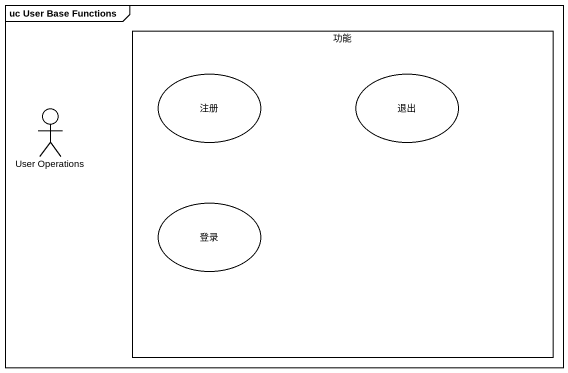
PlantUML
@startuml
mainframe uc User Base Functions
rectangle 功能 {
  usecase 注册
  usecase 退出
  usecase 登录
}
actor "User Operations" as User_Operations
@enduml
